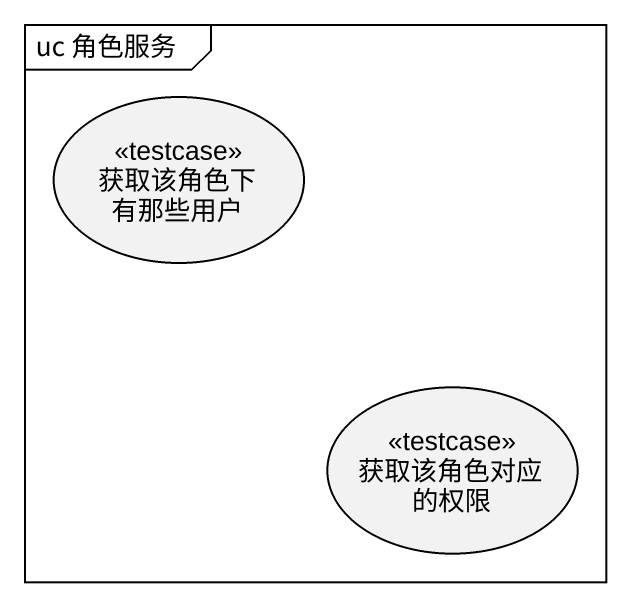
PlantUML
@startuml
mainframe uc 角色服务
usecase "获取该角色下 有那些用户" as 获取该角色下_有那些用户 <<testcase>>
usecase "获取该角色对应 的权限" as 获取该角色对应_的权限 <<testcase>>
@enduml
